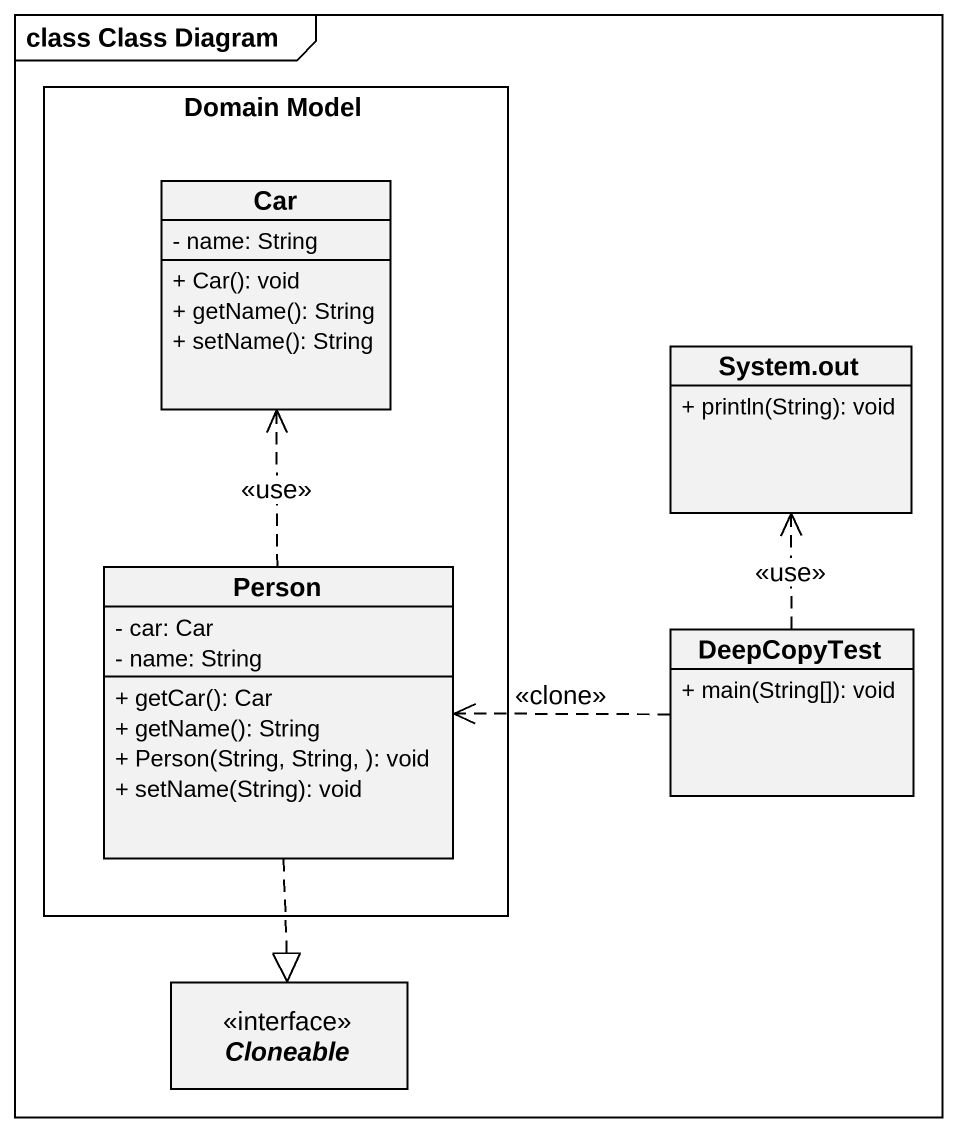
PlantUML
@startuml
mainframe class Class Diagram
hide circle
hide empty members
skinparam classAttributeIconSize 0
rectangle "Domain Model" as Domain_Model {
  class Car {
    - name: String
    + Car(): void
    + getName(): String
    + setName(): String
  }
  class "Person" as Person_ {
    - car: Car
    - name: String
    + getCar(): Car
    + getName(): String
    + Person(String, String, ): void
    + setName(String): void
  }
}
class "System.out" as System_out {
  + println(String): void
}
class DeepCopyTest {
  + main(String[]): void
}
interface Cloneable
Person_ .up.> Car : <<use>>
Person_ ..|> Cloneable
DeepCopyTest .up.> System_out : <<use>>
DeepCopyTest .left.> Person_ : <<clone>>
@enduml
